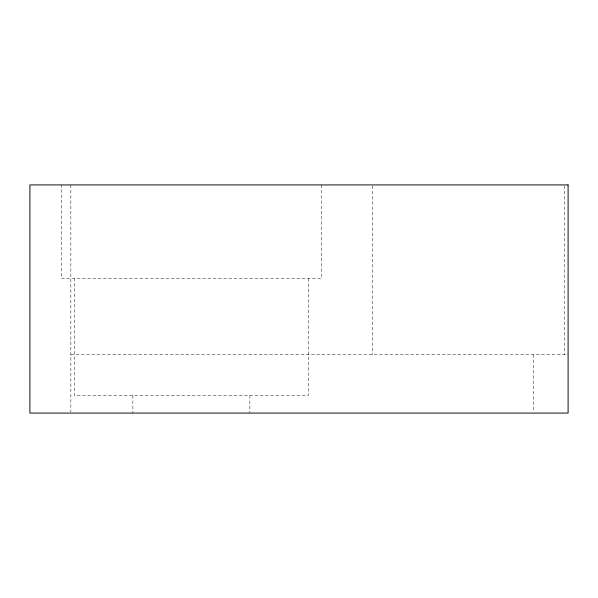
<?xml version="1.0" encoding="UTF-8"?>
<svg xmlns="http://www.w3.org/2000/svg" width="598" height="598" viewBox="0 0 598 598"><rect width="100%" height="100%" fill="white"/><g stroke="black" fill="none" stroke-linecap="round" stroke-linejoin="round"><path stroke-width="0.45" stroke-dasharray="2.99 2.24" d="M70.848 354.577L568.1 354.577M564.587 185.858L564.587 354.577M533.289 354.577L533.289 412.149M372.711 185.858L372.711 354.577M321.231 184.924L321.231 278.526L61.489 278.526L61.489 184.924M308.359 278.526L308.359 395.525L74.361 395.525L74.361 278.526M249.859 395.525L249.859 413.076M132.861 395.525L132.861 413.076M70.848 184.924L70.848 412.149"/><path stroke-width="0.9" d="M568.1 184.924L29.9 184.924L29.9 413.076L568.1 413.076L568.1 184.924"/></g></svg>
